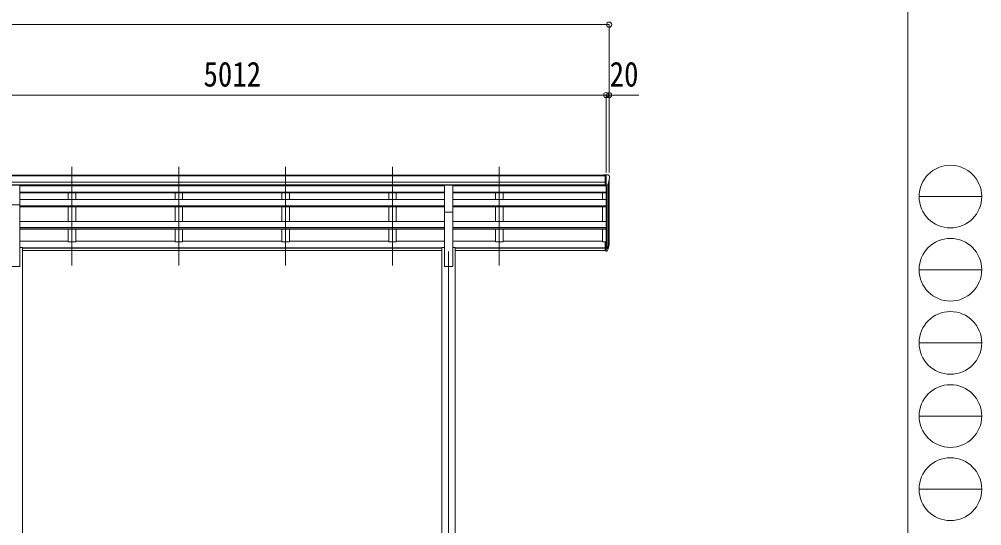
# Model space of a CAD drawing. Units: millimetres at full size. Extents: x -9783 to 9892, y -6828 to 6752.
# Drawn here: x 3441 to 9892, y -3468 to -75 of the extents above; entities that cross this region are included whole.
import ezdxf
from ezdxf.enums import TextEntityAlignment as Align

# ---------------------------------------------------------------- set-up
doc = ezdxf.new("R2010")
doc.units = ezdxf.units.MM
doc.header["$LTSCALE"] = 35
doc.header["$PDMODE"] = 32
doc.header["$PDSIZE"] = 35
for name, color, linetype, lineweight in [('0-1_本体', 4, 'Continuous', 9), ('0-2_部品', 7, 'Continuous', 9), ('0-8_PARTS2', 2, 'Continuous', 9), ('0-A_寸法', 6, 'Continuous', 9), ('F-0_240', 7, 'Continuous', 9)]:
    doc.layers.add(name, color=color, linetype=linetype, lineweight=lineweight)
doc.styles.add('ＭＳ ゴシック', font='')
doc.styles.get('ＭＳ ゴシック').set_extended_font_data('MS Gothic')

msp = doc.modelspace()

# ---------------------------------------------------------------- linework, layer by layer
at = {"layer": '0-1_本体'}
for p, q in [((7367.81, -1118.45), (2378.81, -1118.45)), ((7367.81, -1123.8), (2378.81, -1123.8)), ((7394.31, -1570.56), (7394.31, -1155.2)), ((7367.81, -1167.33), (2368.81, -1167.33)), ((7367.81, -1185), (2368.81, -1185)), ((6290.81, -1187.37), (3445.81, -1187.37)), ((6290.81, -1190.52), (3445.81, -1190.52)), ((3769.31, -1190.52), (3769.31, -1187.37)), ((3819.31, -1190.52), (3819.31, -1187.37)), ((4485.31, -1190.52), (4485.31, -1187.37)), ((4535.31, -1190.52), (4535.31, -1187.37)), ((5201.31, -1190.52), (5201.31, -1187.37)), ((5251.31, -1190.52), (5251.31, -1187.37)), ((5917.31, -1190.52), (5917.31, -1187.37)), ((5967.31, -1190.52), (5967.31, -1187.37)), ((6345.81, -1187.37), (7367.81, -1187.37)), ((6345.81, -1190.52), (7374.31, -1190.52)), ((6633.31, -1190.52), (6633.31, -1187.37)), ((6683.31, -1190.52), (6683.31, -1187.37)), ((7349.31, -1187.37), (7349.31, -1190.52)), ((7374.31, -1189.83), (7374.31, -1566.13)), ((7380.31, -1189.35), (7380.31, -1610.57)), ((7390.03, -1174), (7390.03, -1592.57)), ((6290.81, -1233.99), (3445.81, -1233.99)), ((6290.81, -1238.07), (3445.81, -1238.07)), ((6290.81, -1283.23), (3445.81, -1283.23)), ((3769.31, -1283.23), (3769.31, -1238.07)), ((3819.31, -1283.23), (3819.31, -1238.07)), ((4485.31, -1283.23), (4485.31, -1238.07)), ((4535.31, -1283.23), (4535.31, -1238.07)), ((5201.31, -1283.23), (5201.31, -1238.07)), ((5251.31, -1283.23), (5251.31, -1238.07)), ((5917.31, -1283.23), (5917.31, -1238.07)), ((5967.31, -1283.23), (5967.31, -1238.07)), ((6345.81, -1233.99), (7374.31, -1233.99)), ((6345.81, -1238.07), (7374.31, -1238.07)), ((6345.81, -1283.23), (7374.31, -1283.23)), ((6633.31, -1283.23), (6633.31, -1238.07)), ((6683.31, -1283.23), (6683.31, -1238.07)), ((7349.31, -1238.1), (7349.31, -1283.09)), ((3445.81, -1731.43), (3445.81, -1318.79)), ((6290.81, -1323.96), (3445.81, -1323.96)), ((6290.81, -1325.45), (3445.81, -1325.45)), ((6290.81, -1332.24), (3445.81, -1332.24)), ((3769.31, -1430.54), (3769.31, -1332.24)), ((3819.31, -1430.54), (3819.31, -1332.24)), ((4485.31, -1430.54), (4485.31, -1332.24)), ((4535.31, -1430.54), (4535.31, -1332.24)), ((5201.31, -1430.54), (5201.31, -1332.24)), ((5251.31, -1430.54), (5251.31, -1332.24)), ((5917.31, -1430.54), (5917.31, -1332.24)), ((5967.31, -1430.54), (5967.31, -1332.24)), ((6290.81, -1731.43), (6290.81, -1318.79)), ((6345.81, -1731.43), (6345.81, -1318.79)), ((6345.81, -1323.96), (7374.31, -1323.96)), ((6345.81, -1325.45), (7374.31, -1325.45)), ((6345.81, -1332.24), (7374.31, -1332.24)), ((6633.31, -1430.54), (6633.31, -1332.24)), ((6683.31, -1430.54), (6683.31, -1332.24)), ((7349.31, -1332.28), (7349.31, -1430.54)), ((6290.92, -1430.54), (3445.81, -1430.54)), ((6290.98, -1469.75), (3445.81, -1469.75)), ((6290.89, -1471.23), (3445.81, -1471.23)), ((6290.91, -1480.88), (3445.81, -1480.88)), ((3769.31, -1480.88), (3769.31, -1566.96)), ((3819.31, -1480.88), (3819.31, -1566.96)), ((4485.31, -1480.88), (4485.31, -1566.96)), ((4535.31, -1480.88), (4535.31, -1566.96)), ((5201.31, -1480.88), (5201.31, -1566.96)), ((5251.31, -1480.88), (5251.31, -1566.96)), ((5917.31, -1480.88), (5917.31, -1566.96)), ((5967.31, -1480.88), (5967.31, -1566.96)), ((6345.65, -1469.75), (7374.31, -1469.75)), ((6345.71, -1430.54), (7374.31, -1430.54)), ((6345.71, -1480.88), (7374.31, -1480.88)), ((6345.73, -1471.23), (7374.31, -1471.23)), ((6633.31, -1480.88), (6633.31, -1566.96)), ((6683.31, -1480.88), (6683.31, -1566.96)), ((7349.31, -1480.8), (7349.31, -1566.96)), ((3445.81, -1562.16), (3769.31, -1562.16)), ((3463.51, -1605.05), (3445.81, -1605.05)), ((3463.51, -1605.05), (3463.51, -4481.43)), ((6273.11, -1607.85), (3463.51, -1607.85)), ((6273.11, -1606.46), (3463.64, -1606.46)), ((3819.31, -1566.96), (3769.31, -1566.96)), ((3819.31, -1562.16), (4485.31, -1562.16)), ((4535.31, -1566.96), (4485.31, -1566.96)), ((4535.31, -1562.16), (5201.31, -1562.16)), ((5251.31, -1566.96), (5201.31, -1566.96)), ((5251.31, -1562.16), (5917.31, -1562.16)), ((5967.31, -1566.96), (5917.31, -1566.96)), ((6291.05, -1562.16), (5967.31, -1562.16)), ((6273.11, -1605.05), (6273.11, -4481.43)), ((6290.81, -1605.05), (6273.11, -1605.05)), ((6345.58, -1562.16), (6633.31, -1562.16)), ((6345.58, -1562.16), (6633.31, -1562.16)), ((6363.51, -1605.05), (6345.81, -1605.05)), ((6363.51, -1605.05), (6363.51, -4481.43)), ((7367.81, -1606.29), (6363.51, -1606.29)), ((7367.81, -1607.65), (6363.51, -1607.65)), ((6683.31, -1566.96), (6633.31, -1566.96)), ((7349.31, -1562.16), (6683.31, -1562.16)), ((7367.81, -1566.96), (7349.31, -1566.96)), ((6273.11, -1625.02), (3463.51, -1625.02)), ((7367.81, -1625.02), (6363.51, -1625.02)), ((3445.81, -1731.43), (3390.81, -1731.43)), ((6346.07, -1731.43), (6291.07, -1731.43))]:
    msp.add_line(p, q, dxfattribs=at)
at = {"layer": '0-2_部品'}
for p, q in [((7367.81, -1116.85), (7357.81, -1116.93)), ((7357.81, -1118.45), (7357.81, -1116.93)), ((7367.81, -1188.83), (7367.81, -1116.85)), ((7386.31, -1116.85), (7367.81, -1116.85)), ((7374.31, -1189.83), (7374.31, -1116.85)), ((7386.31, -1116.85), (7388.65, -1116.99)), ((7389.4, -1117.41), (7393.47, -1123.22)), ((7396.31, -1126.22), (7396.31, -1126.85)), ((3390.81, -1186.71), (3445.81, -1186.71)), ((3445.81, -1318.79), (3445.81, -1186.71)), ((6290.81, -1186.71), (6345.81, -1186.71)), ((6290.81, -1367.64), (6290.81, -1186.71)), ((6345.81, -1367.64), (6345.81, -1186.71)), ((7367.81, -1188.83), (7374.31, -1188.83)), ((7374.31, -1189.83), (7379.52, -1189.51)), ((7381.94, -1188.02), (7391.21, -1171.95)), ((3390.81, -1318.79), (3445.81, -1318.79)), ((6290.81, -1367.64), (6345.81, -1367.64)), ((7367.81, -1566.15), (7367.81, -1627.21)), ((7367.81, -1566.15), (7374.31, -1566.15)), ((7367.81, -1604.46), (7374.31, -1604.46)), ((7367.81, -1609.86), (7374.31, -1609.86)), ((7374.31, -1566.15), (7374.31, -1628.03)), ((7374.31, -1610.86), (7379.45, -1610.86)), ((7380.75, -1610.11), (7390.5, -1591.7)), ((7391.92, -1592.19), (7381.76, -1611.36)), ((7389.34, -1609.05), (7381.76, -1626.53)), ((7367.81, -1627.21), (7374.31, -1627.21)), ((7374.31, -1612.86), (7379.16, -1612.86)), ((7374.31, -1628.03), (7379.16, -1628.03))]:
    msp.add_line(p, q, dxfattribs=at)
for centre, radius, start, end in [((7388.58, -1117.99), 1, 35, 86.5), ((7194.31, -1126.85), 202, 347.09739, 0), ((7393.31, -1126.22), 3, 0, 87), ((7379.34, -1186.52), 3, 273.5, 330), ((7379.16, -1609.86), 3, 270, 330), ((7379.45, -1609.36), 1.5, 270, 330), ((7261.1, -1572.97), 133.22, 344.28698, 356.72013), ((7306.37, -1565.74), 88.05, 342.78929, 2.77608), ((7305.65, -1570.02), 89.07, 345.58812, 5.50424), ((7379.16, -1625.03), 3, 270, 330)]:
    msp.add_arc(centre, radius, start, end, dxfattribs=at)
at = {"layer": '0-8_PARTS2'}
for p, q in [((3794.31, -1725.22), (3794.31, -1062.7)), ((4510.31, -1725.22), (4510.31, -1062.7)), ((5226.31, -1725.22), (5226.31, -1062.7)), ((5942.31, -1725.22), (5942.31, -1062.7)), ((6658.31, -1725.22), (6658.31, -1062.7)), ((6318.31, -1631.43), (6318.31, -4581.43))]:
    msp.add_line(p, q, dxfattribs=at)
at = {"layer": '0-A_寸法'}
for p, q in [((-2669.69, -110.94), (7394.31, -110.94)), ((7394.31, -110.94), (7394.31, -1101.23)), ((2362.31, -583.07), (7374.31, -583.07)), ((7374.31, -583.07), (7374.31, -1101.23)), ((7374.31, -583.07), (7394.31, -583.07)), ((7394.31, -583.07), (7394.31, -1101.23)), ((7394.31, -583.07), (7594.31, -583.07))]:
    msp.add_line(p, q, dxfattribs=at)
for p in [(7394.31, -110.94), (7374.31, -583.07), (7394.31, -583.07)]:
    msp.add_point(p, dxfattribs=at)
at = {"layer": 'F-0_240', "color": 5}
msp.add_line((9396.97, 6751.9), (9396.97, -6828.1), dxfattribs=at)
at = {"layer": 'F-0_240', "color": 4}
for p, q in [((9471.77, -1263.1), (9891.77, -1263.1)), ((9471.77, -1753.1), (9891.77, -1753.1)), ((9471.77, -2243.1), (9891.77, -2243.1)), ((9471.77, -2733.1), (9891.77, -2733.1)), ((9471.77, -3223.1), (9891.77, -3223.1))]:
    msp.add_line(p, q, dxfattribs=at)
for centre in [(9681.77, -1263.1), (9681.77, -1753.1), (9681.77, -2243.1), (9681.77, -2733.1), (9681.77, -3223.1)]:
    msp.add_circle(centre, 210, dxfattribs=at)

# ---------------------------------------------------------------- texts
at = {"layer": '0-A_寸法', "color": 7, "style": 'ＭＳ ゴシック', "width": 0.85}
for s, p in [('5012', (4675.81, -576.07)), ('20', (7398.06, -576.07))]:
    msp.add_text(s, height=166.8, dxfattribs=at).set_placement(p, align=Align.BOTTOM_LEFT)

doc.saveas('drawing.dxf')
